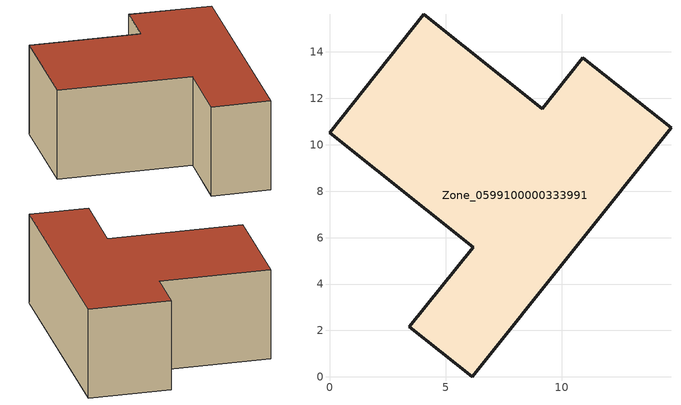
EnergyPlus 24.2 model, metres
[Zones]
Zone_0599100000333991
 floor ground (C_G): 9.16,11.56 10.91,13.76 14.71,10.72 6.16,0 3.44,2.16 6.2,5.59 0,10.53 4.06,15.63 z0.42
 wall outside (C_F): 10.91,13.76 9.16,11.56 4.06,15.63 0,10.53 6.2,5.59 3.44,2.16 6.16,0 14.71,10.72 10.91,13.76 z0.42:5.94
 roof outside (C_R): 9.16,11.56 4.06,15.63 0,10.53 6.2,5.59 3.44,2.16 6.16,0 14.71,10.72 10.91,13.76 z5.94
[BUILDING]
Pand.0599100000333991: North Axis=0; Terrain=City; Loads Convergence Tolerance Value=0.04; Temperature Convergence Tolerance Value=0.4; Solar Distribution=FullExterior; Maximum Number of Warmup Days=25; Minimum Number of Warmup Days=1
[Site:Location]
Rotterdam.The.Hague.AP_ZH_NLD Design_Conditions: Latitude=51.96; Longitude=4.45; Time Zone=1; Elevation=-4.5
[SITE:GROUNDTEMPERATURE:BUILDINGSURFACE]
18, 18, 18, 18, 18, 18, 18, 18, 18, 18, 18, 18
[MATERIAL] Thermal Absorptance=0.9; Solar Absorptance=0.7; Visible Absorptance=0.7
Name | Roughness | Thickness | Conductivity | Density | Specific Heat
G.TI.1975-1991 | MediumSmooth | 0.15 | 0.288461 | 540 | 1210
F.TI.1975-1991 | Rough | 0.3 | 0.230769 | 1920 | 840
R.TI.1975-1991 | MediumRough | 0.2 | 0.153846 | 1500 | 1000
[CONSTRUCTION]
C_G: G.TI.1975-1991
C_F: F.TI.1975-1991
C_R: R.TI.1975-1991
[ZONE]
Zone_0599100000333991: Type=1; Multiplier=1; Ceiling Height=Autocalculate; Volume=Autocalculate; Floor Area=autocalculate; Part of Total Floor Area=Yes
[ZONEINFILTRATION:DESIGNFLOWRATE]
Infil_Zone_0599100000333991: Zone or ZoneList or Space or SpaceList=Zone_0599100000333991; Schedule=AlwaysOn; Design Flow Rate Calculation Method=Flow/Area; Flow Rate per Floor Area=0.003; Constant Term Coefficient=1; Temperature Term Coefficient=0; Velocity Term Coefficient=0; Velocity Squared Term Coefficient=0
[HVACTEMPLATE:ZONE:IDEALLOADSAIRSYSTEM]
Zone_0599100000333991: Maximum Heating Supply Air Temperature=50; Minimum Cooling Supply Air Temperature=13; Maximum Heating Supply Air Humidity Ratio=0.0156; Minimum Cooling Supply Air Humidity Ratio=0.0077; Heating Limit=NoLimit; Cooling Limit=NoLimit; Dehumidification Control Type=ConstantSensibleHeatRatio; Cooling Sensible Heat Ratio=0.7; Dehumidification Setpoint=60; Humidification Control Type=None; Humidification Setpoint=30; Outdoor Air Method=None; Outdoor Air Flow Rate per Person=0.00944; Outdoor Air Flow Rate per Zone Floor Area=0; Outdoor Air Flow Rate per Zone=0; Demand Controlled Ventilation Type=None; Outdoor Air Economizer Type=NoEconomizer; Heat Recovery Type=None; Sensible Heat Recovery Effectiveness=0.7; Latent Heat Recovery Effectiveness=0.65
[ZONECONTROL:THERMOSTAT]
ThermostatControl_Zone_0599100000333991: Zone or ZoneList=Zone_0599100000333991; Control Type Schedule=DualSetpointControlType; Control 1=Thermostat_Zone_0599100000333991; Temperature Difference Between Cutout And Setpoint=0
[THERMOSTATSETPOINT:DUALSETPOINT]
Thermostat_Zone_0599100000333991: Heating Setpoint Temperature Schedule=HeatingSetpoint_Zone_0599100000333991; Cooling Setpoint Temperature Schedule=CoolingSetpoint_Zone_0599100000333991
[SCHEDULE:COMPACT]
HeatingSetpoint_Zone_0599100000333991: Through: 12/31, For: AllDays, Until: 24:00, 21
CoolingSetpoint_Zone_0599100000333991: Through: 12/31, For: AllDays, Until: 24:00, 24
DualSetpointControlType: Through: 12/31, For: AllDays, Until: 24:00, 4
AlwaysOn: Through: 12/31, For: AllDays, Until: 24:00, 1
